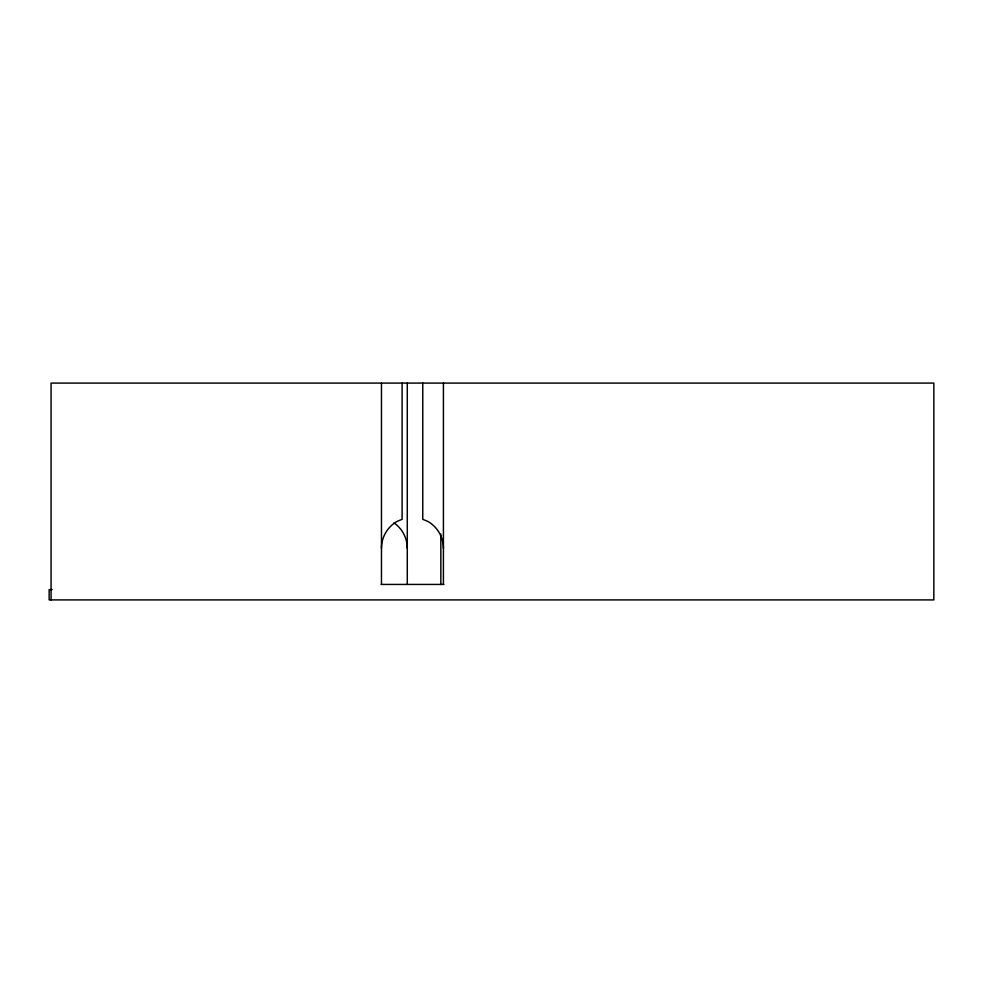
<?xml version="1.0" encoding="UTF-8"?>
<svg xmlns="http://www.w3.org/2000/svg" width="983" height="983" viewBox="0 0 983 983"><rect width="100%" height="100%" fill="white"/><g stroke="black" fill="none" stroke-linecap="round" stroke-linejoin="round"><path stroke-width="1.47" d="M381.183 584.43L443.874 584.43M52.222 589.591L49.15 589.591L49.15 599.913L933.85 599.913L933.85 383.087L51.067 383.087L51.067 599.913M443.419 383.087L443.419 584.43M440.839 534.088L440.839 584.43M422.764 383.087L422.764 519.319L427.924 521.457A30.977 30.977 0 0 1 443.419 548.293M407.281 383.087L407.281 584.43M402.108 383.087L402.108 519.319L396.948 521.457A30.977 30.977 0 0 0 381.465 548.293M381.465 383.087L381.465 584.43M394.06 522.907A30.977 30.977 0 0 1 407.281 548.293"/></g></svg>
